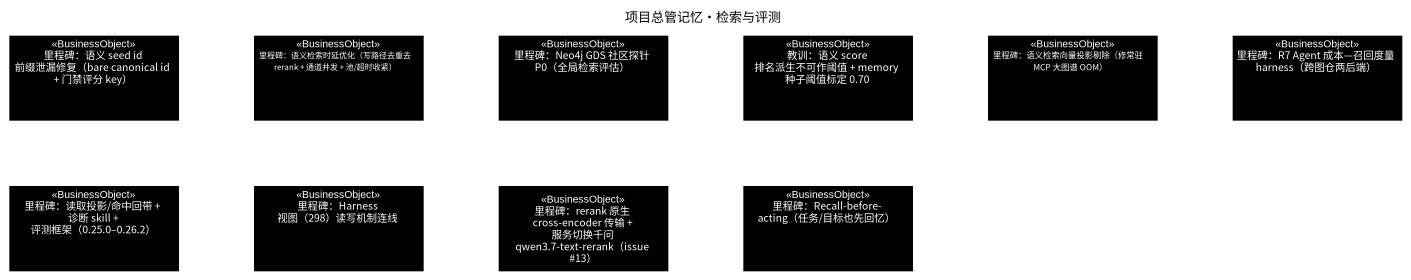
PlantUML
@startuml
title 项目总管记忆·检索与评测
hide circle
hide empty members
class "里程碑：语义 seed id 前缀泄漏修复（bare canonical id + 门禁评分 key）" as 里程碑_语义_seed_id_前缀泄漏修复_bare <<BusinessObject>> #000000
class "里程碑：语义检索时延优化（写路径去重去 rerank + 通道并发 + 池/超时收紧）" as 里程碑_语义检索时延优化_写路径去重去_rerank <<BusinessObject>> #000000
class "里程碑：Neo4j GDS 社区探针 P0（全局检索评估）" as 里程碑_Neo4j_GDS_社区探针_P0_全局检索评估 <<BusinessObject>> #000000
class "教训：语义 score 排名派生不可作阈值 + memory 种子阈值标定 0.70" as 教训_语义_score_排名派生不可作阈值 <<BusinessObject>> #000000
class "里程碑：语义检索向量投影剔除（修常驻 MCP 大图谱 OOM）" as 里程碑_语义检索向量投影剔除_修常驻_MCP_大图谱 <<BusinessObject>> #000000
class "里程碑：R7 Agent 成本—召回度量 harness（跨图仓两后端）" as 里程碑_R7_Agent_成本_召回度量 <<BusinessObject>> #000000
class "里程碑：读取投影/命中回带 + 诊断 skill + 评测框架（0.25.0–0.26.2）" as 里程碑_读取投影_命中回带_诊断_skill_评测框架 <<BusinessObject>> #000000
class "里程碑：Harness 视图（298）读写机制连线" as 里程碑_Harness_视图_298_读写机制连线 <<BusinessObject>> #000000
class "里程碑：rerank 原生 cross-encoder 传输 + 服务切换千问 qwen3.7-text-rerank（issue #13）" as 里程碑_rerank_原生_cross_encoder <<BusinessObject>> #000000
class "里程碑：Recall-before-acting（任务/目标也先回忆）" as 里程碑_Recall_before_acting_任务 <<BusinessObject>> #000000
@enduml
